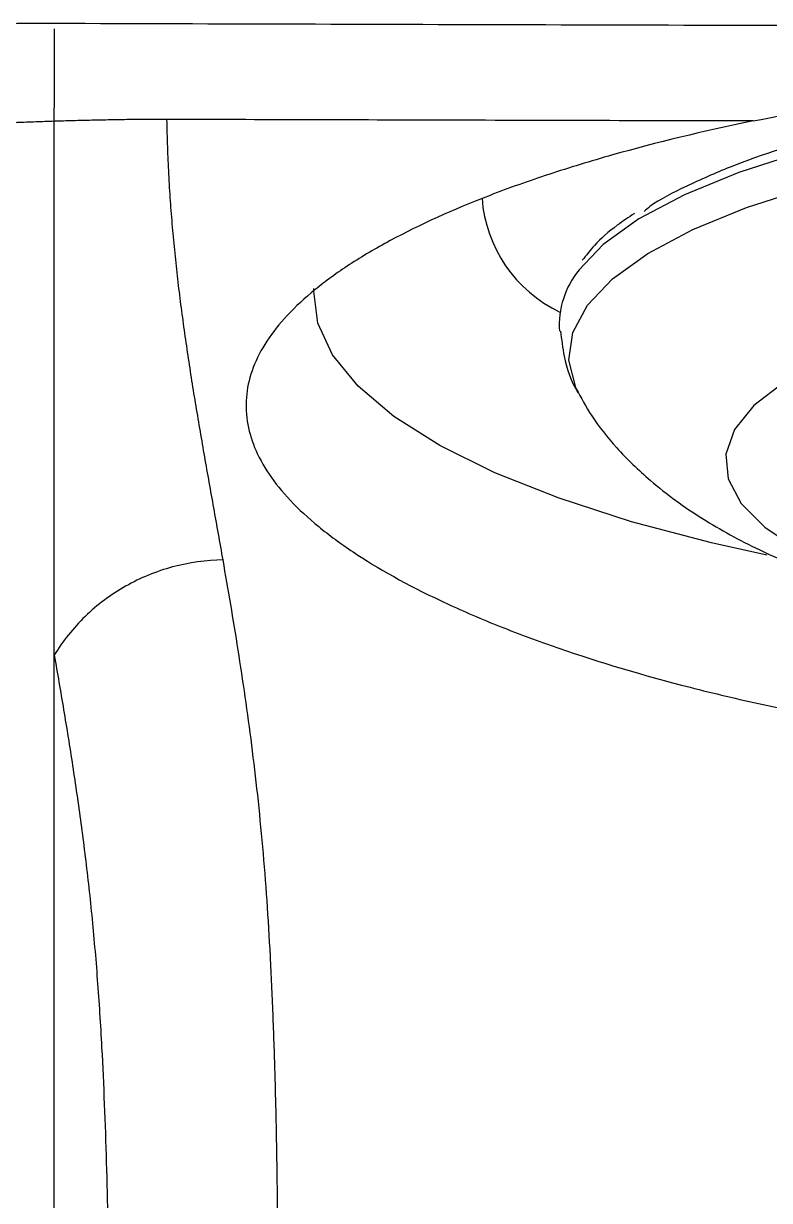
# Model space of a CAD drawing. Header units: inches. Extents: x 2 to 86, y -22 to 129.
# Drawn here: x 40.375 to 41.336, y 78.467 to 79.984 of the extents above; entities that cross this region are included whole.
import ezdxf

# ---------------------------------------------------------------- set-up
doc = ezdxf.new("R2010")
doc.units = ezdxf.units.IN
doc.header["$MEASUREMENT"] = 0
doc.layers.add('BDIM_CYAN', color=4, linetype='Continuous')

# ---------------------------------------------------------------- blocks, each defined once
blk = doc.blocks.new('2026 RHYTHM')
at = {"layer": 'BDIM_CYAN', "color": 3}
blk.add_line((38.7159, 78.5235), (38.7146, 78.5261), dxfattribs=at)
at = {"layer": 'BDIM_CYAN', "color": 3, "flags": 128}
for points in [[(39.7636, 78.9127), (39.6452, 78.9135), (39.5275, 78.9101), (39.412, 78.9025), (39.3005, 78.8907), (39.1944, 78.8751), (39.0954, 78.8556), (39.0046, 78.8327), (38.9235, 78.8067), (38.8532, 78.7779), (38.7946, 78.7468), (38.7486, 78.7137), (38.7172, 78.6809)], [(38.7146, 78.5261), (38.7131, 78.5293), (38.7043, 78.5649), (38.7094, 78.6004), (38.7282, 78.6355), (38.7606, 78.6696), (38.806, 78.7023), (38.8638, 78.7331), (38.9332, 78.7615), (39.0133, 78.7872), (39.1028, 78.8098), (39.2007, 78.8289), (39.3053, 78.8444), (39.4155, 78.856), (39.5294, 78.8636), (39.6456, 78.8669), (39.7625, 78.8661)], [(38.9809, 78.5357), (38.9427, 78.5061), (38.9178, 78.4752), (38.9067, 78.4435), (38.9095, 78.4116), (38.9263, 78.3801), (38.9567, 78.3494), (39.0002, 78.3203)], [(38.9592, 78.3134), (38.8879, 78.3293), (38.7849, 78.3565), (38.6916, 78.3867), (38.6089, 78.4196), (38.5377, 78.4549), (38.4787, 78.4923), (38.4325, 78.5312), (38.3997, 78.5714), (38.3805, 78.6123), (38.3753, 78.6536), (38.3755, 78.6573)]]:
    blk.add_lwpolyline(points, dxfattribs=at)
at = {"layer": 'BDIM_CYAN', "color": 3}
for centre, radius, start, end in [((38.7689, 78.7864), 0.1771, 184.2097, 244.4835), ((38.8031, 78.6102), 0.1112, 140.4975, 184.1911)]:
    blk.add_arc(centre, radius, start, end, dxfattribs=at)
for points, knots in [([(38.041, 78.9986), (38.0334, 78.9986), (38.0184, 78.9986), (37.996, 78.9985), (37.9736, 78.9982), (37.9513, 78.9979), (37.929, 78.9974), (37.9069, 78.9967), (37.8848, 78.996), (37.8629, 78.9951), (37.841, 78.9941), (37.8192, 78.993), (37.7974, 78.9918), (37.7396, 78.9881), (37.6463, 78.9802), (37.5229, 78.9649), (37.405, 78.9454), (37.2951, 78.9223), (37.1915, 78.8958), (37.0641, 78.8569), (36.9509, 78.8128), (36.851, 78.7651), (36.7825, 78.7276), (36.7195, 78.6884), (36.672, 78.6548), (36.6366, 78.6272), (36.6115, 78.6062), (36.5874, 78.5848), (36.5723, 78.5702), (36.5648, 78.5629)], [0, 0, 0, 0, 0.010548, 0.021062, 0.031544, 0.041999, 0.052429, 0.062839, 0.073232, 0.08361, 0.093979, 0.10434, 0.114699, 0.125058, 0.187424, 0.250522, 0.312205, 0.375621, 0.437057, 0.500652, 0.625218, 0.686892, 0.750441, 0.812, 0.875015, 0.905899, 0.937016, 0.968378, 1, 1, 1, 1]), ([(46.041, 78.9888), (45.7893, 78.9886), (45.2784, 78.9883), (44.5009, 78.9884), (43.7009, 78.9887), (42.8784, 78.9893), (41.856, 78.9904), (40.6633, 78.9922), (39.33, 78.9949), (38.4633, 78.9973), (38.041, 78.9986)], [0, 0, 0, 0, 0.0943803, 0.1915681, 0.2915658, 0.3943756, 0.5, 0.6749705, 0.841634, 1, 1, 1, 1]), ([(38.041, 78.8726), (38.041, 78.8735), (38.041, 78.8759), (38.041, 78.8802), (38.041, 78.8861), (38.0411, 78.8935), (38.0411, 78.9021), (38.0412, 78.9116), (38.0412, 78.9218), (38.0413, 78.9324), (38.0413, 78.943), (38.0413, 78.9534), (38.0412, 78.9633), (38.0412, 78.9724), (38.0412, 78.9803), (38.0411, 78.987), (38.0411, 78.9902), (38.0411, 78.9918)], [0, 0, 0, 0, 0.011698, 0.031295, 0.05877, 0.094101, 0.13726, 0.188226, 0.246983, 0.313528, 0.387873, 0.470047, 0.560092, 0.658058, 0.763999, 0.877964, 1, 1, 1, 1]), ([(38.9416, 78.873), (38.9977, 78.8844), (39.0555, 78.8939), (39.1744, 78.9095), (39.2356, 78.9157), (39.3302, 78.923), (39.3623, 78.9251), (39.4267, 78.9286), (39.459, 78.93), (39.556, 78.9334), (39.621, 78.9345), (39.7189, 78.9343), (39.7516, 78.934), (39.8171, 78.9327), (39.8501, 78.9318), (39.9482, 78.9281), (40.0122, 78.9244), (40.1376, 78.9142), (40.199, 78.9078), (40.2893, 78.8956), (40.3191, 78.8911), (40.3774, 78.8812), (40.4061, 78.8758), (40.4342, 78.8699)], [0, 0, 0, 0, 0.125, 0.125, 0.25, 0.25, 0.3125, 0.3125, 0.375, 0.375, 0.5, 0.5, 0.5625, 0.5625, 0.625, 0.625, 0.75, 0.75, 0.875, 0.875, 0.9375, 0.9375, 1, 1, 1, 1]), ([(39.692, 78.9273), (39.6557, 78.9275), (39.556, 78.9282), (39.4255, 78.9192), (39.3041, 78.9061), (39.1843, 78.8885), (39.0461, 78.8595), (38.9297, 78.8225), (38.8557, 78.7891), (38.817, 78.77), (38.8035, 78.7585), (38.8011, 78.7564)], [0, 0, 0, 0, 0.097151, 0.266569, 0.354904, 0.443257, 0.623463, 0.803669, 0.892004, 0.980357, 1, 1, 1, 1]), ([(38.041, 78.8726), (38.033, 78.8723), (38.017, 78.8718), (37.9931, 78.8709), (37.9693, 78.8698), (37.9456, 78.8686), (37.922, 78.8673), (37.8985, 78.8659), (37.8751, 78.8643), (37.8519, 78.8626), (37.8287, 78.8608), (37.8057, 78.8589), (37.7828, 78.8568), (37.7601, 78.8547), (37.7375, 78.8523), (37.715, 78.8499), (37.6926, 78.8474), (37.6704, 78.8447), (37.6483, 78.8419), (37.6263, 78.839), (37.6045, 78.836), (37.5828, 78.8329), (37.5613, 78.8296), (37.5399, 78.8262), (37.5187, 78.8228), (37.4976, 78.8192), (37.4767, 78.8154), (37.456, 78.8116), (37.4354, 78.8077), (37.415, 78.8036), (37.3947, 78.7995), (37.3746, 78.7952), (37.3547, 78.7908), (37.335, 78.7863), (37.3154, 78.7817), (37.296, 78.777), (37.2768, 78.7722), (37.2578, 78.7673), (37.2389, 78.7623), (37.2202, 78.7571), (37.2018, 78.7519), (37.1835, 78.7466), (37.1654, 78.7411), (37.1475, 78.7356), (37.1298, 78.7299), (37.1123, 78.7242), (37.095, 78.7183), (37.0779, 78.7123), (37.0611, 78.7063), (37.0444, 78.7001), (37.0279, 78.6939), (37.0117, 78.6875), (36.9957, 78.6811), (36.9799, 78.6745), (36.9643, 78.6679), (36.949, 78.6611), (36.9339, 78.6543), (36.919, 78.6473), (36.9043, 78.6403), (36.8947, 78.6355), (36.8899, 78.6332)], [0, 0, 0, 0, 0.017472, 0.034902, 0.052294, 0.06965, 0.086971, 0.104262, 0.121523, 0.138758, 0.155967, 0.173155, 0.190321, 0.207469, 0.2246, 0.241717, 0.258821, 0.275913, 0.292997, 0.310072, 0.327141, 0.344206, 0.361268, 0.378328, 0.395388, 0.412449, 0.429513, 0.44658, 0.463652, 0.480731, 0.497816, 0.51491, 0.532013, 0.549127, 0.566252, 0.583389, 0.600539, 0.617704, 0.634882, 0.652077, 0.669287, 0.686515, 0.70376, 0.721022, 0.738304, 0.755604, 0.772923, 0.790262, 0.807621, 0.825001, 0.842401, 0.859823, 0.877267, 0.894732, 0.912219, 0.929729, 0.947262, 0.964818, 0.982397, 1, 1, 1, 1]), ([(38.1862, 78.875), (38.1781, 78.875), (38.1619, 78.875), (38.1377, 78.8748), (38.1135, 78.8744), (38.0893, 78.8739), (38.0651, 78.8733), (38.049, 78.8728), (38.041, 78.8726)], [0, 0, 0, 0, 0.166878, 0.333613, 0.50025, 0.666831, 0.8334, 1, 1, 1, 1]), ([(38.041, 78.1842), (38.041, 78.1995), (38.041, 78.2302), (38.041, 78.2757), (38.041, 78.3209), (38.041, 78.3657), (38.041, 78.4102), (38.041, 78.4543), (38.041, 78.4981), (38.041, 78.5414), (38.041, 78.5843), (38.041, 78.6269), (38.041, 78.669), (38.041, 78.7106), (38.041, 78.7518), (38.041, 78.7926), (38.041, 78.8329), (38.041, 78.8593), (38.041, 78.8726)], [0, 0, 0, 0, 0.061946, 0.123962, 0.186047, 0.248203, 0.31043, 0.37273, 0.435103, 0.497552, 0.560076, 0.622678, 0.685359, 0.74812, 0.810963, 0.87389, 0.936901, 1, 1, 1, 1]), ([(38.9417, 78.873), (38.8103, 78.8733), (38.5585, 78.8739), (38.3067, 78.8747), (38.1862, 78.875)], [0, 0, 0, 0, 0.5216164, 1, 1, 1, 1]), ([(38.2585, 78.3072), (38.2566, 78.3185), (38.2526, 78.341), (38.2466, 78.3743), (38.2407, 78.4074), (38.2349, 78.4402), (38.2293, 78.4729), (38.2237, 78.5056), (38.2184, 78.5382), (38.2134, 78.5708), (38.2087, 78.6035), (38.2042, 78.6363), (38.2002, 78.6694), (38.1966, 78.7026), (38.1934, 78.7362), (38.1907, 78.7702), (38.1886, 78.8046), (38.187, 78.8395), (38.1865, 78.8632), (38.1862, 78.875)], [0, 0, 0, 0, 0.058814, 0.117634, 0.176459, 0.235289, 0.294122, 0.352956, 0.411791, 0.470625, 0.529456, 0.588284, 0.647109, 0.705929, 0.764746, 0.823559, 0.882371, 0.941184, 1, 1, 1, 1]), ([(38.9417, 78.873), (38.8774, 78.8598), (38.817, 78.8452), (38.7322, 78.8212), (38.7049, 78.8129), (38.6654, 78.7999), (38.6525, 78.7954), (38.6271, 78.7864), (38.6147, 78.7818), (38.5545, 78.7586), (38.5116, 78.7391), (38.4552, 78.7087), (38.4377, 78.6984), (38.4135, 78.6826), (38.4057, 78.6773), (38.3909, 78.6665), (38.3838, 78.6611), (38.3503, 78.6337), (38.3297, 78.6116), (38.3003, 78.5668), (38.2916, 78.544), (38.2863, 78.4977), (38.2898, 78.4748), (38.3087, 78.4292), (38.324, 78.4065), (38.3561, 78.3725), (38.3683, 78.3613), (38.3952, 78.3392), (38.41, 78.3283), (38.4584, 78.296), (38.4959, 78.2751), (38.5496, 78.2497), (38.5607, 78.2447), (38.5834, 78.2347), (38.595, 78.2298), (38.6307, 78.2153), (38.6555, 78.206), (38.7332, 78.1787), (38.7891, 78.1617), (38.8793, 78.1381), (38.9106, 78.1306), (38.9744, 78.1163), (39.0069, 78.1097), (39.1064, 78.091), (39.1753, 78.0803), (39.2646, 78.0693), (39.2826, 78.0672), (39.319, 78.0633), (39.3374, 78.0615), (39.3927, 78.0564), (39.4298, 78.0535), (39.5412, 78.0466), (39.6161, 78.0442), (39.7292, 78.0438), (39.767, 78.0443), (39.843, 78.0463), (39.8805, 78.0478), (39.9921, 78.0541), (40.0649, 78.0604), (40.1719, 78.0729), (40.2072, 78.0775), (40.277, 78.0879), (40.3111, 78.0936), (40.4108, 78.1117), (40.474, 78.1255), (40.5637, 78.1484), (40.5928, 78.1564), (40.6351, 78.1691), (40.649, 78.1734), (40.6762, 78.1821), (40.6895, 78.1865), (40.7543, 78.209), (40.8014, 78.2279), (40.8651, 78.2578), (40.8851, 78.268), (40.9228, 78.2889), (40.9405, 78.2996), (40.9888, 78.3318), (41.0154, 78.3537), (41.0468, 78.3872), (41.0559, 78.3984), (41.0711, 78.4212), (41.0773, 78.4328), (41.0912, 78.4673), (41.0944, 78.4903), (41.0901, 78.5246), (41.0872, 78.5361), (41.0805, 78.5533), (41.0779, 78.559), (41.0719, 78.5705), (41.0685, 78.5762), (41.0496, 78.6048), (41.0287, 78.6271), (40.9753, 78.6707), (40.943, 78.692), (40.8856, 78.7232), (40.8651, 78.7333), (40.8219, 78.7531), (40.7992, 78.7627), (40.7274, 78.7907), (40.6748, 78.8083), (40.5889, 78.8331), (40.5591, 78.841), (40.498, 78.856), (40.4666, 78.8632), (40.4342, 78.8699)], [0, 0, 0, 0, 0.03125, 0.03125, 0.046875, 0.046875, 0.054688, 0.054688, 0.0625, 0.0625, 0.09375, 0.09375, 0.109375, 0.109375, 0.117188, 0.117188, 0.125, 0.125, 0.15625, 0.15625, 0.1875, 0.1875, 0.21875, 0.21875, 0.25, 0.25, 0.265625, 0.265625, 0.28125, 0.28125, 0.3125, 0.3125, 0.320312, 0.320312, 0.328125, 0.328125, 0.34375, 0.34375, 0.375, 0.375, 0.390625, 0.390625, 0.40625, 0.40625, 0.4375, 0.4375, 0.445312, 0.445312, 0.453125, 0.453125, 0.46875, 0.46875, 0.5, 0.5, 0.515625, 0.515625, 0.53125, 0.53125, 0.5625, 0.5625, 0.578125, 0.578125, 0.59375, 0.59375, 0.625, 0.625, 0.640625, 0.640625, 0.648437, 0.648437, 0.65625, 0.65625, 0.6875, 0.6875, 0.703125, 0.703125, 0.71875, 0.71875, 0.75, 0.75, 0.765625, 0.765625, 0.78125, 0.78125, 0.8125, 0.8125, 0.828125, 0.828125, 0.835937, 0.835937, 0.84375, 0.84375, 0.875, 0.875, 0.90625, 0.90625, 0.921875, 0.921875, 0.9375, 0.9375, 0.96875, 0.96875, 0.984375, 0.984375, 1, 1, 1, 1]), ([(38.7887, 78.7538), (38.7812, 78.7488), (38.7613, 78.7356), (38.7387, 78.7156), (38.7265, 78.6999), (38.7215, 78.6934)], [0, 0, 0, 0, 0.265835, 0.698685, 1, 1, 1, 1]), ([(38.6936, 78.6021), (38.6948, 78.5914), (38.6978, 78.5636), (38.7072, 78.5369), (38.716, 78.5232), (38.716, 78.5232)], [0, 0, 0, 0, 0.388541, 0.999093, 1, 1, 1, 1]), ([(38.7138, 78.5278), (38.72, 78.5162), (38.7338, 78.4904), (38.7662, 78.4497), (38.8138, 78.4036), (38.8758, 78.3589), (38.9468, 78.3203), (39.0185, 78.2901), (39.0896, 78.266), (39.1619, 78.2462), (39.2368, 78.2296), (39.3137, 78.216), (39.3924, 78.2052), (39.4658, 78.1976), (39.5342, 78.1926), (39.6062, 78.1889), (39.6581, 78.1882), (39.6893, 78.1878)], [0, 0, 0, 0, 0.045596, 0.101549, 0.164102, 0.249308, 0.335129, 0.414785, 0.487907, 0.557572, 0.627897, 0.696385, 0.76108, 0.828114, 0.877389, 0.926236, 1, 1, 1, 1]), ([(38.2586, 78.3072), (38.2367, 78.3069), (38.2147, 78.3039), (38.1723, 78.2925), (38.1519, 78.2841), (38.1139, 78.2626), (38.0963, 78.2495), (38.0653, 78.2195), (38.0519, 78.2026), (38.041, 78.1843)], [0, 0, 0, 0, 0.25, 0.25, 0.5, 0.5, 0.75, 0.75, 1, 1, 1, 1]), ([(38.3298, 77.1623), (38.3298, 77.1899), (38.3298, 77.2452), (38.3297, 77.3275), (38.3294, 77.4091), (38.3287, 77.4896), (38.3275, 77.5688), (38.3256, 77.6466), (38.3231, 77.7226), (38.3197, 77.7967), (38.3154, 77.8686), (38.3099, 77.938), (38.3033, 78.0047), (38.2957, 78.069), (38.2872, 78.1311), (38.2781, 78.1914), (38.2685, 78.2501), (38.2618, 78.2882), (38.2585, 78.3072)], [0, 0, 0, 0, 0.062498, 0.124998, 0.187499, 0.250001, 0.312503, 0.375006, 0.437513, 0.50002, 0.562511, 0.624974, 0.687473, 0.749958, 0.812444, 0.874945, 0.937463, 1, 1, 1, 1]), ([(38.041, 78.1843), (38.043, 78.1727), (38.047, 78.1496), (38.053, 78.1143), (38.0589, 78.0786), (38.0646, 78.0422), (38.0701, 78.0052), (38.0754, 77.9676), (38.0803, 77.9291), (38.085, 77.8898), (38.0893, 77.8496), (38.0931, 77.8084), (38.0965, 77.7663), (38.0995, 77.7231), (38.104, 77.6461), (38.1085, 77.5316), (38.1115, 77.3759), (38.1126, 77.2154), (38.1126, 77.106), (38.1127, 77.0513)], [0, 0, 0, 0, 0.038465, 0.076922, 0.115372, 0.153815, 0.192251, 0.230682, 0.269108, 0.307532, 0.345959, 0.384395, 0.422844, 0.461302, 0.499767, 0.624797, 0.749856, 0.874927, 1, 1, 1, 1]), ([(38.041, 75.1174), (38.041, 75.2006), (38.041, 75.4942), (38.041, 76.1122), (38.041, 76.9656), (38.041, 77.6905), (38.041, 78.0798), (38.041, 78.1843)], [0.2000885, 0.2000885, 0.2000885, 0.2000885, 0.25, 0.375, 0.5625, 0.75, 0.8213867, 0.8213867, 0.8213867, 0.8213867])]:
    blk.add_open_spline(points, degree=3, knots=knots, dxfattribs=at)

msp = doc.modelspace()

# ---------------------------------------------------------------- block references
msp.add_blockref('2026 RHYTHM', (2.3733, 0.9854))

doc.saveas('drawing.dxf')
